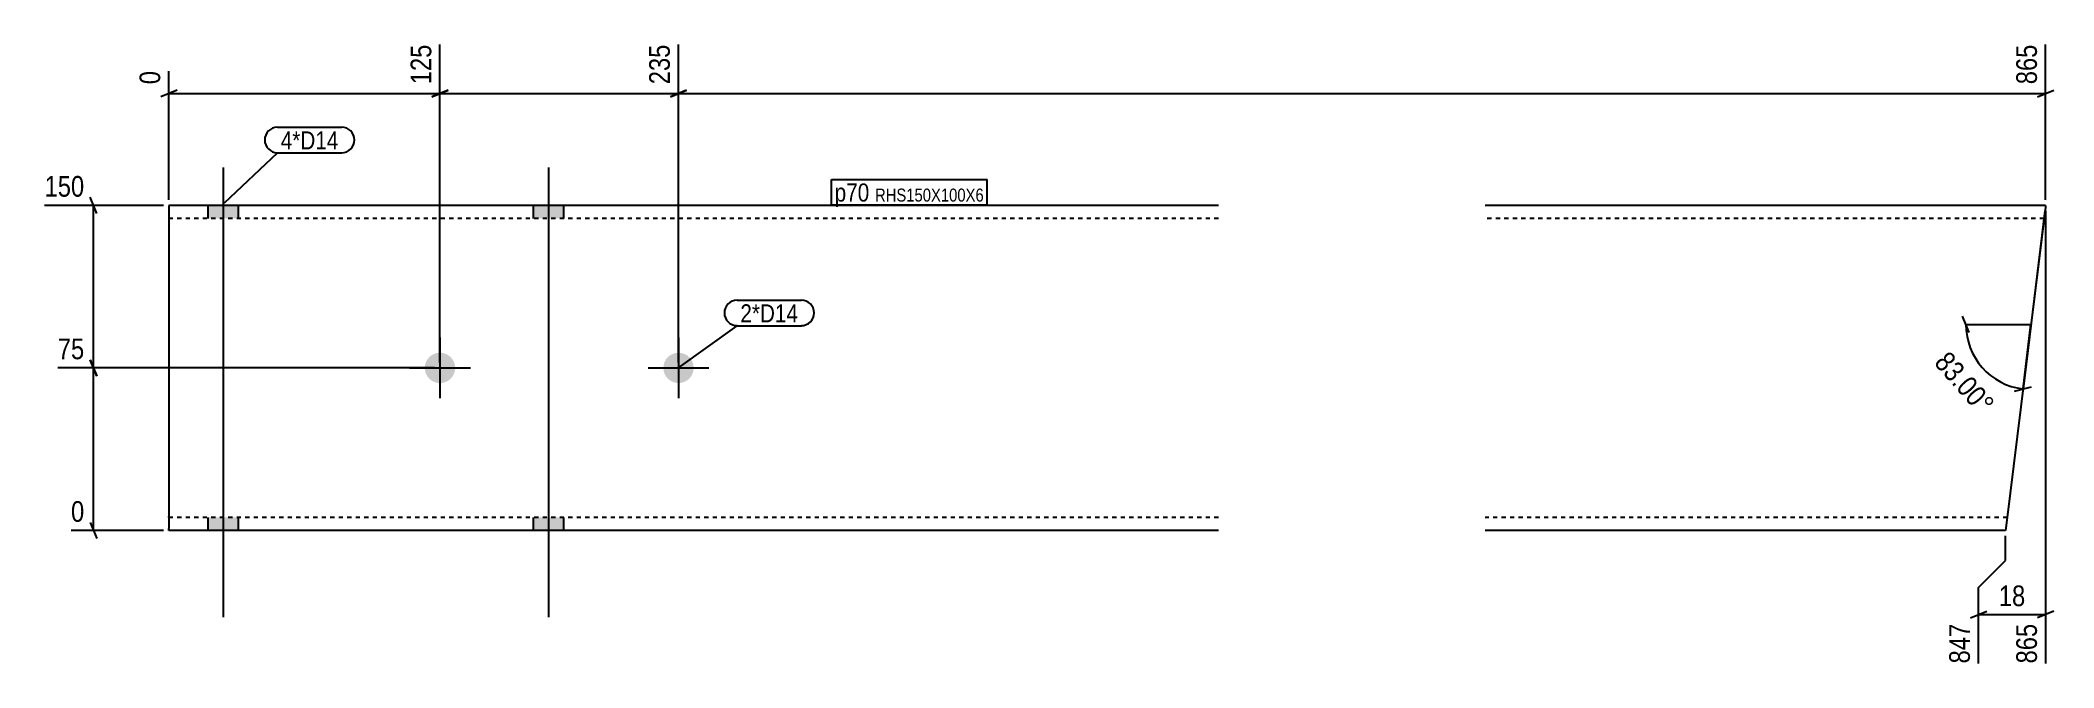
# Model space of a CAD drawing. Header units: millimetres. Extents: x 5 to 7718, y -5 to 295.
# Drawn here: x 5 to 934, y 5 to 295 of the extents above.
import ezdxf

# ---------------------------------------------------------------- set-up
doc = ezdxf.new("R2010")
doc.units = ezdxf.units.MM
doc.linetypes.add('DXK_LINE_DOT2', pattern=[3.9198, 1.9599, -1.9599])
for name, color, linetype in [('MÅLSÆTNING', 7, 'Continuous'), ('STÅL', 7, 'Continuous'), ('TEKST', 7, 'Continuous')]:
    doc.layers.add(name, color=color, linetype=linetype)
doc.styles.add('Arial Narrow', font='ARIALN.TTF', dxfattribs={"height": 0.2})

msp = doc.modelspace()

# ---------------------------------------------------------------- hatches: boundary and pattern name
at = {"layer": 'STÅL', "linetype": 'Continuous'}
for points in [[(96.83, 218.82), (82.83, 218.82), (82.83, 212.82), (96.83, 212.82)], [(96.83, 218.82), (82.83, 218.82), (82.83, 212.82), (96.83, 212.82)], [(246.83, 218.82), (232.83, 218.82), (232.83, 212.82), (246.83, 212.82)], [(246.83, 218.82), (232.83, 218.82), (232.83, 212.82), (246.83, 212.82)], [(189.83, 150.82, -1), (189.83, 136.82, -1)], [(299.83, 150.82, -1), (299.83, 136.82, -1)], [(96.83, 74.82), (82.83, 74.82), (82.83, 68.82), (96.83, 68.82)], [(96.83, 74.82), (82.83, 74.82), (82.83, 68.82), (96.83, 68.82)], [(246.83, 74.82), (232.83, 74.82), (232.83, 68.82), (246.83, 68.82)], [(246.83, 74.82), (232.83, 74.82), (232.83, 68.82), (246.83, 68.82)]]:
    msp.add_hatch(color=3, dxfattribs=at).paths.add_polyline_path(points)

# ---------------------------------------------------------------- linework, layer by layer
at = {"layer": 'MÅLSÆTNING', "color": 7, "linetype": 'Continuous'}
for p, q in [((189.83, 146.32), (189.83, 292.98)), ((189.83, 146.32), (189.83, 292.98)), ((299.83, 146.32), (299.83, 292.98)), ((299.83, 146.32), (299.83, 292.98)), ((930.27, 221.32), (930.27, 292.98)), ((64.83, 221.32), (64.83, 280.79)), ((68.58, 271.95), (61.08, 268.95)), ((64.83, 270.45), (189.83, 270.45)), ((193.58, 271.95), (186.08, 268.95)), ((186.08, 268.95), (193.58, 271.95)), ((189.83, 270.45), (299.83, 270.45)), ((303.58, 271.95), (296.08, 268.95)), ((296.08, 268.95), (303.58, 271.95)), ((299.83, 270.45), (930.27, 270.45)), ((926.52, 268.95), (934.02, 271.95)), ((62.33, 218.82), (7.5, 218.82)), ((31.53, 215.07), (28.53, 222.57)), ((929.96, 216.34), (919.86, 134.1)), ((930.27, 216.32), (930.27, 7.5)), ((895.02, 160.13), (892.02, 167.63)), ((893.52, 163.88), (923.52, 163.88)), ((919.86, 134.1), (923.52, 163.88)), ((187.33, 143.82), (13.59, 143.82)), ((31.53, 140.07), (28.53, 147.57)), ((30.03, 68.82), (30.03, 143.82)), ((915.96, 133.07), (923.77, 135.13)), ((62.33, 68.82), (19.69, 68.82)), ((28.53, 72.57), (31.53, 65.07)), ((911.85, 55.03), (911.85, 66.32)), ((899.35, 42.53), (911.85, 55.03)), ((899.35, 7.5), (899.35, 42.53)), ((895.6, 28.53), (903.1, 31.53)), ((899.35, 30.03), (930.27, 30.03)), ((934.02, 31.53), (926.52, 28.53))]:
    msp.add_line(p, q, dxfattribs=at)
msp.add_arc((923.52, 163.88), 30, 180, 263, dxfattribs=at)
at = {"layer": 'STÅL', "color": 3, "linetype": 'Continuous'}
for p, q in [((89.83, 236.32), (89.83, 28.82)), ((89.83, 236.32), (89.83, 28.82)), ((239.83, 236.32), (239.83, 28.82)), ((239.83, 236.32), (239.83, 28.82)), ((82.83, 218.82), (82.83, 212.82)), ((82.83, 218.82), (82.83, 212.82)), ((96.83, 218.82), (96.83, 212.82)), ((96.83, 218.82), (96.83, 212.82)), ((232.83, 218.82), (232.83, 212.82)), ((232.83, 218.82), (232.83, 212.82)), ((246.83, 218.82), (246.83, 212.82)), ((246.83, 218.82), (246.83, 212.82)), ((189.83, 157.82), (189.83, 129.82)), ((299.83, 157.82), (299.83, 129.82)), ((175.83, 143.82), (203.83, 143.82)), ((285.83, 143.82), (313.83, 143.82)), ((82.83, 74.82), (82.83, 68.82)), ((82.83, 74.82), (82.83, 68.82)), ((96.83, 74.82), (96.83, 68.82)), ((96.83, 74.82), (96.83, 68.82)), ((232.83, 74.82), (232.83, 68.82)), ((232.83, 74.82), (232.83, 68.82)), ((246.83, 74.82), (246.83, 68.82)), ((246.83, 74.82), (246.83, 68.82))]:
    msp.add_line(p, q, dxfattribs=at)
at = {"layer": 'STÅL', "color": 2, "linetype": 'Continuous'}
for p, q in [((548.83, 218.82), (64.83, 218.82)), ((64.83, 218.82), (64.83, 69.73)), ((930.27, 218.82), (671.85, 218.82)), ((930.15, 217.91), (912.28, 72.33)), ((930.27, 218.82), (930.15, 217.91)), ((64.83, 68.82), (64.83, 69.73)), ((548.83, 68.82), (64.83, 68.82)), ((911.85, 68.82), (671.85, 68.82)), ((912.28, 72.33), (911.85, 68.82))]:
    msp.add_line(p, q, dxfattribs=at)
at = {"layer": 'STÅL', "color": 7, "linetype": 'DXK_LINE_DOT2'}
for p, q in [((548.83, 212.82), (64.83, 212.82)), ((929.53, 212.82), (671.85, 212.82)), ((64.83, 74.82), (64.83, 75.28)), ((548.83, 74.82), (64.83, 74.82)), ((912.59, 74.82), (671.85, 74.82)), ((912.59, 74.82), (912.64, 75.28))]:
    msp.add_line(p, q, dxfattribs=at)

# ---------------------------------------------------------------- wipeouts: each hides what was drawn before it
at = {"color": 0}
for points in [[(143.03, 244.6), (143.03, 253.35), (116.39, 253.35), (116.39, 244.6)], [(354.98, 164.81), (354.98, 173.56), (328.34, 173.56), (328.34, 164.81)]]:
    msp.add_wipeout(points, dxfattribs=at).dxf.layer = 'TEKST'

# ---------------------------------------------------------------- next in the draw order: wipeouts: each hides what was drawn before it
at = {"color": 0, "linetype": 'Continuous'}
for points in [[(187.83, 294.98), (173.83, 294.98), (173.83, 272.7), (187.83, 272.7)], [(297.83, 294.98), (283.83, 294.98), (283.83, 272.7), (297.83, 272.7)], [(928.27, 294.98), (914.27, 294.98), (914.27, 272.7), (928.27, 272.7)], [(62.83, 282.79), (48.83, 282.79), (48.83, 272.7), (62.83, 272.7)], [(27.78, 145.82), (27.78, 159.82), (11.59, 159.82), (11.59, 145.82)], [(27.78, 70.82), (27.78, 84.82), (17.69, 84.82), (17.69, 70.82)], [(897.35, 27.78), (883.35, 27.78), (883.35, 5.5), (897.35, 5.5)]]:
    msp.add_wipeout(points, dxfattribs=at).dxf.layer = 'MÅLSÆTNING'
at = {"color": 0}
for points, layer in [([(900.03, 118.55), (910.51, 127.83), (886.15, 155.36), (875.67, 146.08)], 'MÅLSÆTNING'), ([(922.9, 31.91), (922.9, 45.91), (906.71, 45.91), (906.71, 31.91)], 'MÅLSÆTNING'), ([(143.03, 244.6), (143.03, 253.35), (116.39, 253.35), (116.39, 244.6)], 'TEKST'), ([(387.81, 220.57), (387.81, 229.32), (371.82, 229.32), (371.82, 220.57)], 'TEKST'), ([(354.98, 164.81), (354.98, 173.56), (328.34, 173.56), (328.34, 164.81)], 'TEKST')]:
    msp.add_wipeout(points, dxfattribs=at).dxf.layer = layer

# ---------------------------------------------------------------- next in the draw order: linework, layer by layer
at = {"layer": 'MÅLSÆTNING', "color": 7, "linetype": 'Continuous'}
for p, q in [((30.03, 143.82), (30.03, 218.82)), ((187.33, 143.82), (13.59, 143.82)), ((28.53, 147.57), (31.53, 140.07))]:
    msp.add_line(p, q, dxfattribs=at)
at = {"layer": 'TEKST', "color": 7, "linetype": 'Continuous'}
for p, q in [((114.89, 254.85), (144.53, 254.85)), ((90.43, 219.95), (114.89, 243.1)), ((114.89, 243.1), (144.53, 243.1)), ((326.84, 175.06), (356.48, 175.06)), ((299.83, 143.82), (326.84, 163.31)), ((326.84, 163.31), (356.48, 163.31))]:
    msp.add_line(p, q, dxfattribs=at)
for centre, radius, start, end in [((114.89, 248.98), 5.88, 90, 270), ((144.53, 248.98), 5.87, 270, 90), ((326.84, 169.19), 5.87, 90, 270), ((356.48, 169.19), 5.87, 270, 90)]:
    msp.add_arc(centre, radius, start, end, dxfattribs=at)

# ---------------------------------------------------------------- next in the draw order: texts
at = {"layer": 'MÅLSÆTNING', "color": 3, "linetype": 'Continuous', "style": 'Arial Narrow'}
for s, height, p in [('125', 9.544, (185.83, 274.7)), ('235', 9.544, (295.83, 274.7)), ('865', 9.544, (926.27, 274.7)), ('0', 9.54, (60.83, 274.7)), ('847', 9.544, (895.35, 7.5))]:
    msp.add_text(s, height=height, rotation=90.00021, dxfattribs=at).set_placement(p)
for s, height, p in [('75', 9.544, (13.59, 147.82)), ('0', 9.54, (19.69, 72.82))]:
    msp.add_text(s, height=height, dxfattribs=at).set_placement(p)
at = {"layer": 'MÅLSÆTNING', "color": 3, "style": 'Arial Narrow'}
msp.add_text('83.00°', height=9.544, rotation=-48.50088, dxfattribs=at).set_placement((878.49, 145.91))
msp.add_text('18', height=9.544, dxfattribs=at).set_placement((908.71, 33.91))
at = {"layer": 'TEKST', "color": 3, "style": 'Arial Narrow'}
for s, p in [('4*D14', (116.39, 244.6)), ('2*D14', (328.34, 164.81))]:
    msp.add_text(s, height=8.351, dxfattribs=at).set_placement(p)

# ---------------------------------------------------------------- next in the draw order: wipeouts: each hides what was drawn before it
at = {"color": 0, "linetype": 'Continuous'}
msp.add_wipeout([(928.27, 27.78), (914.27, 27.78), (914.27, 5.5), (928.27, 5.5)], dxfattribs=at).dxf.layer = 'MÅLSÆTNING'
at = {"color": 0}
msp.add_wipeout([(387.81, 220.57), (387.81, 229.32), (371.82, 229.32), (371.82, 220.57)], dxfattribs=at).dxf.layer = 'TEKST'

# ---------------------------------------------------------------- next in the draw order: linework, layer by layer
at = {"layer": 'TEKST', "color": 7, "linetype": 'Continuous'}
msp.add_line((370.32, 219.07), (370.32, 230.82), dxfattribs=at)

# ---------------------------------------------------------------- next in the draw order: texts
at = {"layer": 'MÅLSÆTNING', "color": 3, "linetype": 'Continuous', "style": 'Arial Narrow'}
msp.add_text('865', height=9.544, rotation=90.00021, dxfattribs=at).set_placement((926.27, 7.5))

# ---------------------------------------------------------------- next in the draw order: wipeouts: each hides what was drawn before it
at = {"color": 0, "linetype": 'Continuous'}
msp.add_wipeout([(27.78, 220.82), (27.78, 234.82), (5.5, 234.82), (5.5, 220.82)], dxfattribs=at).dxf.layer = 'MÅLSÆTNING'
at = {"color": 0}
msp.add_wipeout([(440.68, 220.57), (440.68, 226.82), (390.44, 226.82), (390.44, 220.57)], dxfattribs=at).dxf.layer = 'TEKST'

# ---------------------------------------------------------------- next in the draw order: texts
at = {"layer": 'MÅLSÆTNING', "color": 3, "linetype": 'Continuous', "style": 'Arial Narrow'}
msp.add_text('150', height=9.544, dxfattribs=at).set_placement((7.5, 222.82))

# ---------------------------------------------------------------- next in the draw order: wipeouts: each hides what was drawn before it
at = {"color": 0}
msp.add_wipeout([(440.68, 220.57), (440.68, 226.82), (390.44, 226.82), (390.44, 220.57)], dxfattribs=at).dxf.layer = 'TEKST'

# ---------------------------------------------------------------- next in the draw order: linework, layer by layer
at = {"layer": 'TEKST', "color": 7, "linetype": 'Continuous'}
for p, q in [((370.32, 230.82), (442.18, 230.82)), ((442.18, 219.07), (442.18, 230.82)), ((370.32, 219.07), (442.18, 219.07))]:
    msp.add_line(p, q, dxfattribs=at)

# ---------------------------------------------------------------- next in the draw order: texts
at = {"layer": 'TEKST', "color": 3, "style": 'Arial Narrow'}
for s, height, p in [('p70', 8.351, (371.82, 220.57)), ('RHS150X100X6', 5.9652, (390.44, 220.57))]:
    msp.add_text(s, height=height, dxfattribs=at).set_placement(p)

doc.saveas('drawing.dxf')
